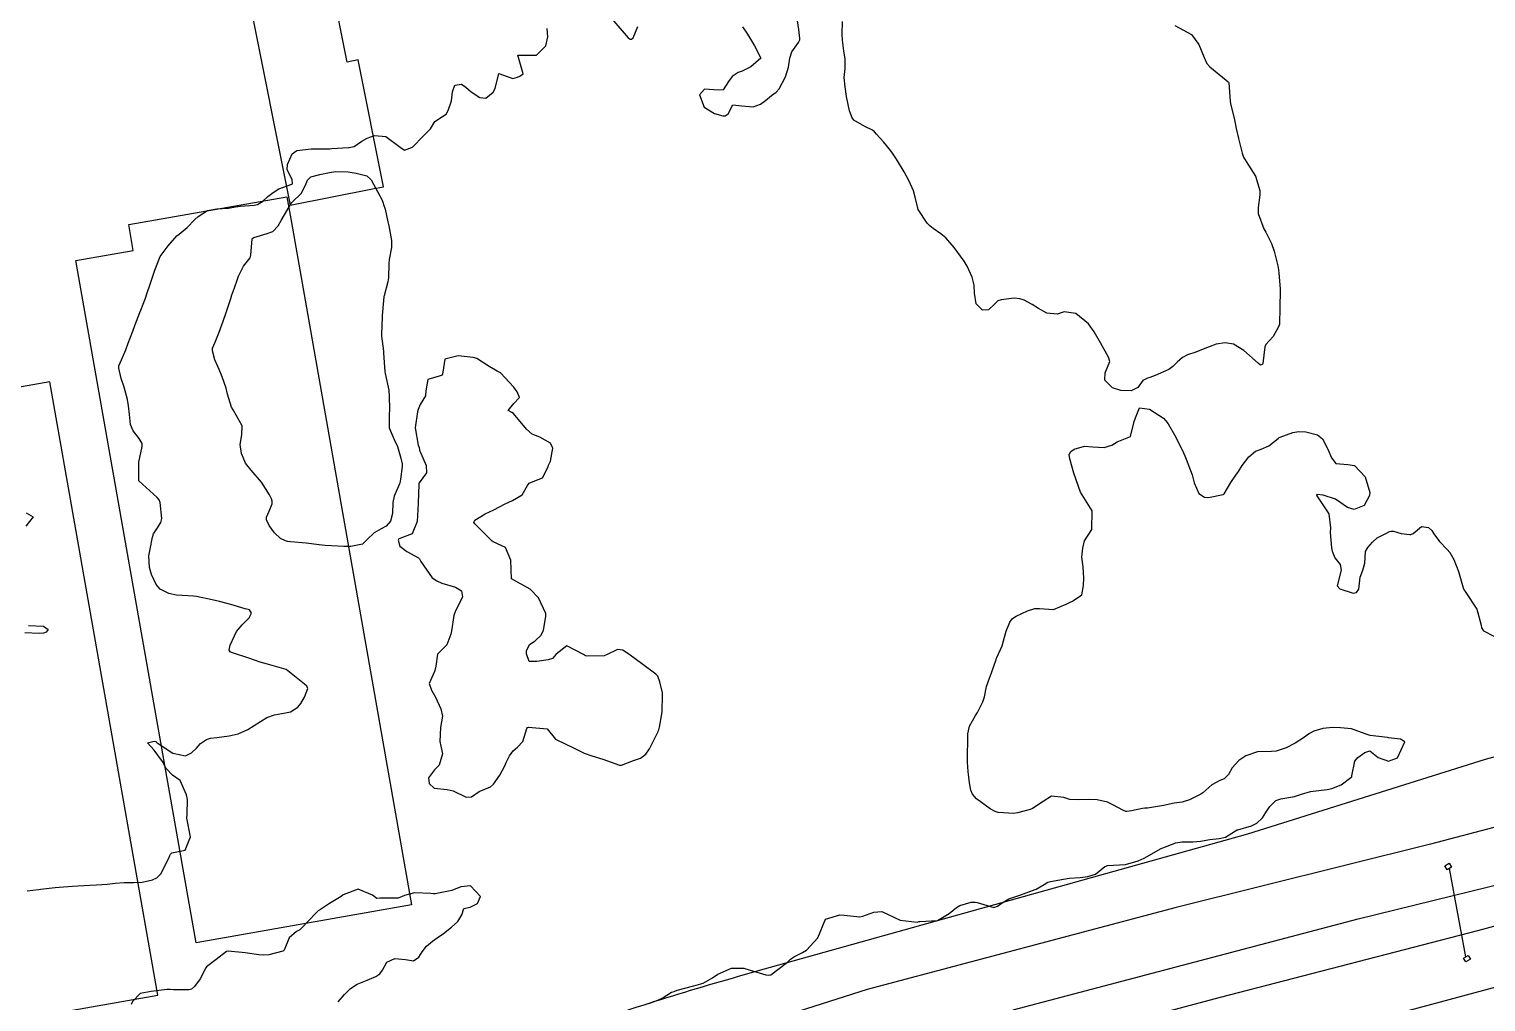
# Model space of a CAD drawing. Header units: metres. Extents: x 307586 to 320046, y 7427249 to 7434250.
# Drawn here: x 315696.3 to 315852.1, y 7432620.2 to 7432724.2 of the extents above; entities that cross this region are included whole.
import ezdxf

# ---------------------------------------------------------------- set-up
doc = ezdxf.new("R2010")
doc.units = ezdxf.units.M
doc.header["$MEASUREMENT"] = 0
for name, color, linetype in [('Curvas de Nivel 1m', 11, 'Continuous'), ('Divisa', 42, 'FENCELINE2'), ('Edificações', 30, 'Continuous'), ('Hidrografia', 140, 'Continuous'), ('Linha Férrea', 20, 'Continuous'), ('Portico', 45, 'Continuous')]:
    doc.layers.add(name, color=color, linetype=linetype)
doc.linetypes.add('FENCELINE2', pattern='A,0.25,-0.1,[132,ltypeshp.shx,S=0.1,R=0,X=-0.1,Y=0],-0.1,1', length=1.45)

msp = doc.modelspace()

# ---------------------------------------------------------------- linework, layer by layer
at = {"layer": 'Curvas de Nivel 1m', "flags": 128}
for points, elevation in [([(315696.11, 7432632.09), (315697.34, 7432632.25), (315697.53, 7432632.28), (315699.12, 7432632.47), (315699.53, 7432632.51), (315700.96, 7432632.6), (315701.53, 7432632.64), (315702.83, 7432632.71), (315703.53, 7432632.75), (315704.69, 7432632.83), (315705.54, 7432632.92), (315706.49, 7432633.01), (315707.54, 7432633.01), (315708.43, 7432633.05), (315709.54, 7432633.29), (315709.99, 7432633.48), (315710.41, 7432633.92), (315711.26, 7432635.6), (315711.39, 7432635.9), (315711.44, 7432636.03), (315711.58, 7432636.17), (315713.03, 7432636.44), (315713.6, 7432637.88), (315713.19, 7432639.88), (315713.24, 7432640.27), (315713.26, 7432641.88), (315713.17, 7432642.36), (315712.49, 7432643.89), (315711.68, 7432644.48), (315710.98, 7432645.2), (315710.59, 7432645.92), (315709.71, 7432647.16), (315708.99, 7432647.94), (315709.56, 7432648.09), (315709.72, 7432648.1), (315709.87, 7432648.07), (315710.04, 7432647.93), (315711.71, 7432646.81), (315713.04, 7432646.55), (315713.71, 7432646.85), (315714.22, 7432647.37), (315714.66, 7432647.87), (315715.3, 7432648.3), (315715.73, 7432648.42), (315716.4, 7432648.52), (315717.73, 7432648.67), (315718.68, 7432648.88), (315719.74, 7432649.36), (315720.39, 7432649.8), (315721.75, 7432650.65), (315722.59, 7432650.94), (315723.76, 7432651.13), (315724.27, 7432651.24), (315725.06, 7432651.75), (315725.38, 7432652.15), (315725.78, 7432652.8), (315726.14, 7432653.73), (315726.05, 7432653.99), (315725.8, 7432654.21), (315723.81, 7432655.76), (315721.82, 7432656.33), (315721.05, 7432656.57), (315719.83, 7432656.98), (315718.1, 7432657.57), (315717.84, 7432657.68), (315717.72, 7432657.83), (315717.85, 7432658.38), (315718.3, 7432659.39), (315718.51, 7432659.82), (315719.13, 7432660.56), (315719.88, 7432661.29), (315720.11, 7432661.81), (315719.89, 7432662.14), (315719.43, 7432662.27), (315717.9, 7432662.71), (315716.71, 7432663.04), (315715.9, 7432663.24), (315714.22, 7432663.57), (315713.91, 7432663.61), (315712.08, 7432663.72), (315711.91, 7432663.74), (315711.29, 7432663.91), (315710.36, 7432664.37), (315709.92, 7432664.87), (315709.43, 7432665.93), (315709.2, 7432666.68), (315709.15, 7432667.94), (315709.26, 7432668.64), (315709.51, 7432669.93), (315709.65, 7432670.27), (315709.99, 7432670.83), (315710.41, 7432671.51), (315710.52, 7432671.92), (315710.34, 7432673.62), (315710.23, 7432673.93), (315710.04, 7432674.16), (315708.05, 7432675.95), (315708.08, 7432677.95), (315708.43, 7432679.61), (315708.41, 7432679.95), (315708.11, 7432680.49), (315707.46, 7432681.3), (315707.17, 7432681.96), (315707.05, 7432683.05), (315706.97, 7432683.97), (315706.84, 7432684.65), (315706.48, 7432685.98), (315706.19, 7432686.89), (315705.92, 7432687.98), (315705.94, 7432688.25), (315706.21, 7432688.9), (315706.67, 7432689.97), (315706.94, 7432690.68), (315707.43, 7432691.96), (315707.65, 7432692.56), (315708.18, 7432693.95), (315708.28, 7432694.2), (315708.76, 7432695.48), (315708.92, 7432695.94), (315709.27, 7432696.97), (315709.6, 7432697.94), (315709.79, 7432698.47), (315710.34, 7432699.93), (315711.19, 7432701.09), (315711.9, 7432701.91), (315712.14, 7432702.14), (315712.37, 7432702.32), (315713.23, 7432703.05), (315714.06, 7432703.89), (315714.4, 7432704.23), (315715.42, 7432704.85), (315716.4, 7432705.03), (315717.67, 7432705.1), (315718.41, 7432705.23), (315718.91, 7432705.32), (315720.41, 7432705.42), (315720.74, 7432705.48), (315721.3, 7432705.8), (315721.86, 7432706.35), (315722.43, 7432706.79), (315723.03, 7432707.18), (315724.44, 7432707.68), (315724.49, 7432707.71), (315724.5, 7432707.76), (315724.45, 7432708.15), (315723.94, 7432709.25), (315723.98, 7432709.77), (315724.47, 7432710.91), (315724.96, 7432711.28), (315726.48, 7432711.44), (315728.21, 7432711.44), (315728.48, 7432711.46), (315728.71, 7432711.48), (315730.48, 7432711.59), (315730.57, 7432711.6), (315731.09, 7432711.68), (315731.91, 7432712.26), (315732.5, 7432712.59), (315733.28, 7432712.88), (315734.5, 7432712.75), (315736, 7432711.62), (315736.48, 7432711.32), (315737.32, 7432711.61), (315738.51, 7432712.84), (315738.88, 7432713.21), (315739.25, 7432713.58), (315739.73, 7432714.36), (315740.53, 7432714.9), (315740.92, 7432715.17), (315741.15, 7432715.56), (315741.52, 7432716.59), (315741.63, 7432717.56), (315741.88, 7432718.25), (315742.57, 7432718.36), (315743.05, 7432718.03), (315743.6, 7432717.53), (315744.55, 7432716.94), (315745.19, 7432716.88), (315745.98, 7432717.51), (315746.18, 7432717.89), (315746.58, 7432719.5), (315748.08, 7432718.98), (315748.58, 7432719.12), (315748.82, 7432719.22), (315749.18, 7432719.46), (315748.61, 7432721.47), (315750.61, 7432721.45), (315751.6, 7432722.47), (315751.8, 7432723.44), (315751.75, 7432724.33)], 731), ([(315758.65, 7432725.35), (315760.41, 7432723.33), (315760.63, 7432723.19), (315760.77, 7432723.19), (315760.94, 7432723.33), (315761.43, 7432724.54)], 731), ([(315772.65, 7432724.51), (315773.16, 7432723.7), (315773.49, 7432723.18), (315773.92, 7432722.46), (315774.61, 7432721.16), (315773.54, 7432720.23), (315772.59, 7432719.75), (315772.17, 7432719.61), (315771.52, 7432719.2), (315771.13, 7432718.65), (315770.57, 7432717.75), (315770.08, 7432717.71), (315768.57, 7432717.84), (315768.03, 7432717.24), (315768.54, 7432715.9), (315769.63, 7432715.22), (315770.53, 7432714.97), (315770.78, 7432714.96), (315771.1, 7432715.2), (315771.6, 7432716.15), (315772.55, 7432716.03), (315773.76, 7432715.95), (315774.55, 7432716.22), (315775.11, 7432716.6), (315775.75, 7432717.15), (315776.22, 7432717.49), (315776.57, 7432717.87), (315777.24, 7432719.13), (315777.56, 7432720.17), (315777.69, 7432721.13), (315777.91, 7432721.83), (315778.63, 7432722.83), (315778.76, 7432723.12), (315778.77, 7432723.25), (315778.64, 7432724.2), (315778.5, 7432725.12)], 731), ([(315818.89, 7432724.64), (315820.65, 7432723.67), (315821.43, 7432722.6), (315822.02, 7432721.2), (315822.29, 7432720.59), (315822.61, 7432720.22), (315824.35, 7432718.8), (315824.58, 7432718.61), (315824.63, 7432718.56), (315824.64, 7432718.5), (315824.79, 7432716.56), (315824.83, 7432716.28), (315825.24, 7432714.55), (315825.45, 7432713.63), (315825.68, 7432712.55), (315826.06, 7432710.98), (315826.22, 7432710.54), (315826.49, 7432710.09), (315827.51, 7432708.53), (315827.98, 7432707), (315827.97, 7432706.52), (315827.77, 7432705.19), (315827.8, 7432704.53), (315828.4, 7432702.91), (315828.6, 7432702.52), (315829.2, 7432701.32), (315829.5, 7432700.5), (315829.9, 7432698.95), (315829.98, 7432698.5), (315830.01, 7432698.17), (315830.13, 7432696.49), (315830.14, 7432696.31), (315830.11, 7432694.49), (315830.06, 7432692.71), (315830.01, 7432692.49), (315829.39, 7432691.37), (315828.62, 7432690.51), (315828.49, 7432690.26), (315828.3, 7432688.51), (315828.28, 7432688.45), (315828.22, 7432688.38), (315828.02, 7432688.32), (315827.79, 7432688.52), (315826.24, 7432689.9), (315825.16, 7432690.55), (315824.25, 7432690.69), (315823.31, 7432690.57), (315822.54, 7432690.29), (315822.25, 7432690.18), (315821.13, 7432689.71), (315820.23, 7432689.41), (315819.7, 7432689.15), (315819.11, 7432688.62), (315818.67, 7432688.17), (315818.22, 7432687.87), (315816.78, 7432687.22), (315816.21, 7432687.01), (315815.94, 7432686.93), (315815.46, 7432686.67), (315814.93, 7432685.94), (315814.19, 7432685.56), (315813.09, 7432685.6), (315812.19, 7432685.9), (315811.39, 7432686.72), (315811.42, 7432687.51), (315811.91, 7432688.71), (315811.78, 7432689.17), (315810.93, 7432690.72), (315810.26, 7432691.87), (315809.64, 7432692.74), (315808.29, 7432693.84), (315807.04, 7432694.02), (315806.29, 7432693.76), (315805.19, 7432693.89), (315804.3, 7432694.37), (315803.63, 7432694.81), (315802.75, 7432695.27), (315802.31, 7432695.4), (315801.68, 7432695.47), (315800.31, 7432695.3), (315799.96, 7432695.2), (315799.62, 7432694.86), (315798.93, 7432694.23), (315798.29, 7432694.18), (315797.62, 7432694.88), (315797.43, 7432696), (315797.41, 7432696.88), (315797.19, 7432697.74), (315796.68, 7432698.89), (315796.35, 7432699.44), (315795.28, 7432700.91), (315794.38, 7432701.94), (315793.83, 7432702.37), (315793.02, 7432702.94), (315792.67, 7432703.22), (315792.4, 7432703.49), (315791.43, 7432704.96), (315791.11, 7432706.29), (315790.94, 7432706.97), (315790.45, 7432708), (315789.93, 7432708.98), (315789.12, 7432710.35), (315788.69, 7432710.99), (315788.5, 7432711.25), (315787.7, 7432712.2), (315786.98, 7432713.01), (315786.75, 7432713.26), (315786.52, 7432713.44), (315785.72, 7432713.82), (315784.53, 7432714.51), (315784.33, 7432714.84), (315784.26, 7432715.04), (315784.09, 7432715.5), (315783.76, 7432717.05), (315783.6, 7432718.08), (315783.52, 7432719.06), (315783.61, 7432720.05), (315783.62, 7432721.05), (315783.48, 7432721.92), (315783.32, 7432723.06), (315783.29, 7432723.71), (315783.34, 7432725.06)], 732), ([(315762.61, 7432620.07), (315763.4, 7432620.34), (315764.05, 7432620.62), (315765.04, 7432621.26), (315765.32, 7432621.35), (315765.41, 7432621.39), (315765.64, 7432621.48), (315767.42, 7432621.96), (315768.41, 7432622.23), (315769.43, 7432622.79), (315770.01, 7432623.2), (315771.44, 7432623.83), (315772.79, 7432623.82), (315773.44, 7432623.64), (315775.13, 7432623.14), (315775.43, 7432623.1), (315775.67, 7432623.14), (315777.45, 7432624.49), (315777.78, 7432624.79), (315778.18, 7432625.1), (315779.05, 7432625.51), (315779.47, 7432625.75), (315780.69, 7432627.07), (315781.5, 7432629.06), (315783.03, 7432629.53), (315783.51, 7432629.49), (315785.19, 7432629.34), (315785.51, 7432629.39), (315786.69, 7432629.83), (315787.52, 7432629.89), (315789.5, 7432628.97), (315791.33, 7432628.77), (315791.5, 7432628.81), (315791.61, 7432628.83), (315793.5, 7432628.92), (315794.73, 7432629.69), (315795.52, 7432630.31), (315795.89, 7432630.53), (315797.08, 7432630.88), (315797.53, 7432630.9), (315797.72, 7432630.87), (315799.53, 7432630.34), (315799.92, 7432630.45), (315800.41, 7432630.84), (315801.12, 7432631.26), (315801.54, 7432631.39), (315802.39, 7432631.67), (315803.55, 7432632.11), (315804.04, 7432632.3), (315804.89, 7432632.79), (315805.3, 7432633.04), (315805.56, 7432633.12), (315806.96, 7432633.36), (315807.56, 7432633.46), (315808.75, 7432633.55), (315809.57, 7432633.63), (315810.39, 7432633.9), (315811.38, 7432634.71), (315811.53, 7432634.76), (315811.58, 7432634.78), (315811.67, 7432634.8), (315813.59, 7432634.93), (315814.96, 7432635.3), (315815.59, 7432635.59), (315817.43, 7432636.63), (315817.6, 7432636.72), (315818.99, 7432637.23), (315819.61, 7432637.34), (315820.85, 7432637.36), (315821.61, 7432637.41), (315822.62, 7432637.58), (315823.61, 7432637.71), (315824.31, 7432637.86), (315825.35, 7432638.54), (315825.54, 7432638.62), (315825.62, 7432638.64), (315827.09, 7432639.06), (315827.64, 7432639.36), (315828.25, 7432639.9), (315828.62, 7432640.5), (315829.02, 7432641.14), (315829.67, 7432641.76), (315830.2, 7432641.95), (315831.67, 7432642.21), (315832.41, 7432642.46), (315833.4, 7432642.72), (315833.68, 7432642.76), (315835.16, 7432642.94), (315835.68, 7432643.05), (315836.65, 7432643.44), (315837.7, 7432644.21), (315837.79, 7432644.3), (315837.82, 7432644.39), (315838.13, 7432645.98), (315838.46, 7432646.38), (315839.21, 7432646.9), (315839.73, 7432647.06), (315840.64, 7432646.36), (315841.72, 7432645.98), (315842.69, 7432646.34), (315843.47, 7432648.05), (315843.01, 7432648.33), (315841.74, 7432648.47), (315841.61, 7432648.49), (315839.75, 7432648.72), (315839.24, 7432648.89), (315837.76, 7432649.43), (315836.61, 7432649.55), (315835.76, 7432649.56), (315834.71, 7432649.48), (315833.75, 7432649.18), (315833.28, 7432648.92), (315832.62, 7432648.46), (315831.74, 7432647.89), (315830.8, 7432647.41), (315829.73, 7432647.05), (315829.2, 7432647.02), (315827.73, 7432646.97), (315826.47, 7432646.53), (315825.72, 7432646.05), (315825, 7432645.26), (315824.63, 7432644.55), (315824.15, 7432644.1), (315823.69, 7432643.9), (315822.82, 7432643.44), (315821.86, 7432642.59), (315821.67, 7432642.45), (315820.44, 7432641.83), (315819.66, 7432641.6), (315818.8, 7432641.48), (315817.66, 7432641.24), (315815.96, 7432640.96), (315815.66, 7432640.93), (315815.41, 7432640.91), (315814.25, 7432640.67), (315813.75, 7432640.58), (315813.65, 7432640.58), (315813.39, 7432640.68), (315812.26, 7432641.3), (315811.66, 7432641.57), (315810.56, 7432641.82), (315809.66, 7432641.87), (315808.55, 7432641.85), (315807.66, 7432641.89), (315807.01, 7432642.1), (315805.67, 7432642.24), (315804.8, 7432641.65), (315803.65, 7432640.9), (315803.39, 7432640.8), (315802.04, 7432640.43), (315801.65, 7432640.37), (315799.99, 7432640.5), (315799.65, 7432640.59), (315799.14, 7432640.86), (315797.66, 7432641.96), (315797.25, 7432642.46), (315797.07, 7432642.88), (315796.92, 7432643.65), (315796.77, 7432644.88), (315796.71, 7432645.88), (315796.71, 7432646.89), (315796.73, 7432647.88), (315796.72, 7432648.89), (315796.91, 7432649.73), (315797.57, 7432650.87), (315797.78, 7432651.19), (315798.34, 7432652.31), (315798.5, 7432652.86), (315798.73, 7432653.94), (315799.05, 7432654.86), (315799.27, 7432655.42), (315799.75, 7432656.85), (315799.78, 7432656.91), (315799.85, 7432657.07), (315800.39, 7432658.31), (315800.56, 7432658.84), (315800.84, 7432659.88), (315801.23, 7432660.84), (315801.5, 7432661.23), (315801.9, 7432661.47), (315803.13, 7432662.04), (315803.91, 7432662.3), (315804.41, 7432662.29), (315805.91, 7432662.2), (315807.26, 7432662.76), (315807.68, 7432662.99), (315807.92, 7432663.08), (315808.92, 7432663.75), (315809.1, 7432664.74), (315809.15, 7432665.54), (315809.06, 7432666.74), (315808.94, 7432667.78), (315809.02, 7432668.74), (315809.21, 7432669.52), (315810.01, 7432670.73), (315810.03, 7432672.73), (315808.8, 7432674.74), (315808.08, 7432676.75), (315807.63, 7432678.29), (315807.58, 7432678.76), (315807.76, 7432679.1), (315808.11, 7432679.33), (315809.2, 7432679.65), (315810.12, 7432679.59), (315811.32, 7432679.51), (315812.12, 7432679.77), (315812.72, 7432680.11), (315814.13, 7432680.68), (315814.54, 7432682.29), (315814.65, 7432682.68), (315815.1, 7432683.74), (315816.17, 7432683.62), (315817.65, 7432682.64), (315817.9, 7432682.38), (315818.15, 7432682.03), (315818.99, 7432680.62), (315819.79, 7432678.93), (315819.94, 7432678.61), (315820.1, 7432678.25), (315820.72, 7432676.6), (315820.95, 7432675.72), (315821.44, 7432674.6), (315822.06, 7432674.19), (315822.49, 7432674.15), (315824.06, 7432674.5), (315824.1, 7432674.52), (315824.14, 7432674.56), (315824.85, 7432675.78), (315825.4, 7432676.55), (315825.67, 7432676.96), (315826.09, 7432677.6), (315826.8, 7432678.53), (315827.52, 7432679.11), (315828.12, 7432679.35), (315828.92, 7432679.7), (315829.92, 7432680.49), (315830.04, 7432680.58), (315830.13, 7432680.62), (315831.49, 7432681.13), (315832.14, 7432681.24), (315832.88, 7432681.2), (315834.14, 7432680.88), (315834.68, 7432680.43), (315835.23, 7432679.32), (315835.62, 7432678.42), (315836.1, 7432677.81), (315837.39, 7432677.7), (315838.09, 7432677.57), (315839.22, 7432676.38), (315839.73, 7432674.71), (315839.7, 7432674.37), (315839.12, 7432673.3), (315838.04, 7432672.89), (315837.33, 7432673.11), (315836.06, 7432673.97), (315834.73, 7432674.43), (315834.06, 7432674.48), (315834.02, 7432674.44), (315834.06, 7432674.36), (315835.35, 7432672.43), (315835.53, 7432670.91), (315835.48, 7432670.43), (315835.64, 7432668.78), (315835.71, 7432668.42), (315835.98, 7432667.73), (315836.56, 7432667), (315836.65, 7432666.41), (315836.25, 7432664.72), (315836.51, 7432664.41), (315837.94, 7432663.92), (315838.32, 7432664.01), (315838.54, 7432664.38), (315838.71, 7432665.63), (315838.99, 7432666.38), (315839.19, 7432667.16), (315839.28, 7432668.38), (315839.53, 7432668.83), (315840, 7432669.38), (315840.52, 7432669.85), (315841.51, 7432670.35), (315841.85, 7432670.52), (315842.02, 7432670.58), (315842.25, 7432670.58), (315843.09, 7432670.33), (315844.01, 7432670.2), (315844.12, 7432670.21), (315844.38, 7432670.32), (315845.27, 7432671.06), (315846.02, 7432670.97), (315846.37, 7432670.65), (315846.59, 7432670.29), (315847.2, 7432669.47), (315848, 7432668.62), (315848.28, 7432668.27), (315848.7, 7432667.54), (315849.22, 7432666.26), (315849.7, 7432664.5), (315849.83, 7432664.25), (315849.94, 7432664.1), (315851.17, 7432662.24), (315851.63, 7432660.5), (315851.67, 7432660.23), (315851.89, 7432659.91), (315853.01, 7432659.34)], 732), ([(315696.01, 7432672.54), (315696.75, 7432672.09), (315695.99, 7432671.1)], 731), ([(315696.26, 7432660.48), (315697.87, 7432660.39), (315698.37, 7432660.06), (315698.17, 7432659.75), (315697.86, 7432659.67), (315697.42, 7432659.64), (315695.86, 7432659.7)], 731), ([(315729.39, 7432620.22), (315730.06, 7432621.03), (315730.72, 7432621.67), (315731.42, 7432622.12), (315732.5, 7432622.57), (315733.43, 7432622.93), (315733.84, 7432623.22), (315734.11, 7432623.63), (315734.6, 7432624.47), (315735.45, 7432624.86), (315736.59, 7432624.75), (315737.44, 7432624.63), (315738.03, 7432625), (315738.38, 7432625.58), (315738.85, 7432626.19), (315739.47, 7432626.74), (315739.97, 7432627.07), (315740.64, 7432627.55), (315741.49, 7432628.23), (315742.2, 7432628.83), (315742.6, 7432629.53), (315742.84, 7432630.2), (315743.52, 7432630.35), (315744.29, 7432630.74), (315744.61, 7432631.51), (315743.54, 7432632.65), (315742.52, 7432632.55), (315741.54, 7432632.14), (315739.76, 7432631.8), (315739.54, 7432631.8), (315739.28, 7432631.83), (315737.54, 7432631.91), (315736.47, 7432631.61), (315735.81, 7432631.33), (315735.53, 7432631.31), (315733.85, 7432631.31), (315733.53, 7432631.28), (315733.07, 7432631.64), (315731.54, 7432632.28), (315729.92, 7432631.68), (315729.71, 7432631.51), (315729.53, 7432631.4), (315728.46, 7432630.76), (315727.51, 7432630.12), (315727.26, 7432629.96), (315726.98, 7432629.72), (315725.49, 7432628.14), (315725.28, 7432627.94), (315724.92, 7432627.75), (315724.14, 7432627.09), (315723.6, 7432625.76), (315723.52, 7432625.69), (315723.45, 7432625.67), (315721.96, 7432625.26), (315721.45, 7432625.22), (315720.91, 7432625.25), (315719.45, 7432625.47), (315717.61, 7432625.67), (315717.45, 7432625.63), (315716.34, 7432624.75), (315715.44, 7432624.1), (315715.3, 7432623.99), (315715.24, 7432623.86), (315714.61, 7432622.68), (315714.03, 7432621.87), (315713.69, 7432621.59), (315713.4, 7432621.52), (315711.78, 7432621.52), (315711.4, 7432621.57), (315711.05, 7432621.56), (315709.4, 7432621.35), (315708.2, 7432621.14), (315707.39, 7432620.28), (315707.23, 7432619.95)], 731)]:
    msp.add_lwpolyline(points, dxfattribs=dict(at, elevation=elevation))
for points, elevation in [([(315731.3, 7432708.84), (315732.45, 7432708.57), (315732.9, 7432708.12), (315733.17, 7432707.66), (315734.1, 7432705.96), (315734.21, 7432705.64), (315734.24, 7432705.48), (315734.41, 7432705), (315734.71, 7432703.64), (315734.8, 7432703.22), (315735.1, 7432701.63), (315735.08, 7432700.91), (315734.85, 7432699.63), (315734.81, 7432699.17), (315734.77, 7432697.64), (315734.71, 7432697.24), (315734.29, 7432695.74), (315734.28, 7432695.66), (315734.27, 7432695.64), (315734.27, 7432695.62), (315734.1, 7432693.64), (315734.09, 7432693.46), (315734.01, 7432691.64), (315734.02, 7432691.42), (315734.22, 7432689.81), (315734.25, 7432689.64), (315734.25, 7432689.61), (315734.38, 7432687.64), (315734.41, 7432687.43), (315734.79, 7432685.63), (315734.83, 7432684.97), (315734.87, 7432683.63), (315734.84, 7432682.94), (315734.85, 7432681.63), (315735.36, 7432680.38), (315735.73, 7432679.62), (315736.09, 7432678.38), (315736.22, 7432677.76), (315736.24, 7432677.62), (315736.23, 7432677.47), (315736.06, 7432676.12), (315735.99, 7432675.69), (315735.96, 7432675.62), (315735.36, 7432674.31), (315735.23, 7432673.63), (315735.2, 7432672.45), (315735, 7432671.63), (315734.53, 7432671.11), (315734, 7432670.81), (315733.24, 7432670.4), (315732.5, 7432669.66), (315731.98, 7432669.16), (315730.75, 7432668.91), (315729.98, 7432668.94), (315728.68, 7432669), (315727.98, 7432669.05), (315727.37, 7432669.11), (315725.98, 7432669.28), (315724.29, 7432669.44), (315723.98, 7432669.47), (315723.74, 7432669.52), (315723.22, 7432669.77), (315722.59, 7432670.38), (315722, 7432671.18), (315721.71, 7432671.79), (315721.73, 7432672.07), (315722.02, 7432672.71), (315722.33, 7432673.48), (315722.33, 7432673.79), (315722.26, 7432674.01), (315722.04, 7432674.44), (315721.19, 7432675.8), (315720.07, 7432677.08), (315719.47, 7432677.82), (315719.03, 7432678.88), (315718.91, 7432679.82), (315719.09, 7432680.85), (315719.1, 7432681.82), (315718.15, 7432683.53), (315717.97, 7432683.83), (315717.55, 7432685.22), (315717.39, 7432685.84), (315716.96, 7432687.08), (315716.65, 7432687.85), (315716.52, 7432688.17), (315716.21, 7432688.9), (315715.94, 7432689.86), (315715.96, 7432690.12), (315716.23, 7432690.76), (315716.67, 7432691.85), (315717.09, 7432693.02), (315717.36, 7432693.84), (315717.89, 7432695.44), (315718.02, 7432695.83), (315718.1, 7432696.03), (315718.3, 7432696.58), (315718.63, 7432697.51), (315718.74, 7432697.83), (315719.26, 7432698.89), (315719.96, 7432699.81), (315720.06, 7432700.09), (315720.2, 7432701.81), (315720.26, 7432701.91), (315720.37, 7432701.97), (315721.78, 7432702.39), (315722.38, 7432702.62), (315722.97, 7432703.2), (315723.29, 7432703.78), (315724.41, 7432705.68), (315724.44, 7432705.73), (315724.47, 7432705.76), (315725.46, 7432706.72), (315725.96, 7432707.74), (315726.09, 7432708.1), (315726.45, 7432708.44), (315727.42, 7432708.7), (315728.46, 7432708.92), (315729.13, 7432709.03), (315730.46, 7432708.98)], 732), ([(315746.75, 7432687.49), (315746.4, 7432687.69), (315746.21, 7432687.78), (315745.54, 7432688.17), (315744.22, 7432689.02), (315743.84, 7432689.14), (315742.22, 7432689.31), (315740.81, 7432688.97), (315740.59, 7432687.57), (315740.52, 7432687.25), (315740.2, 7432687.15), (315738.98, 7432686.79), (315738.77, 7432685.58), (315738.71, 7432685.04), (315738.16, 7432684.12), (315737.95, 7432683.59), (315737.88, 7432683.32), (315737.61, 7432681.6), (315737.93, 7432679.77), (315738.03, 7432679.59), (315738.04, 7432679.53), (315738.1, 7432679.24), (315738.78, 7432677.58), (315738.85, 7432676.81), (315738.05, 7432675.72), (315738.03, 7432675.61), (315738.03, 7432675.59), (315738.03, 7432675.57), (315737.95, 7432673.59), (315737.95, 7432673.51), (315737.83, 7432671.59), (315737.31, 7432670.28), (315735.99, 7432669.78), (315735.87, 7432669.73), (315735.79, 7432669.62), (315735.98, 7432668.97), (315736.74, 7432668.38), (315737.96, 7432667.72), (315738.08, 7432667.59), (315738.22, 7432667.32), (315739.45, 7432665.57), (315739.93, 7432665.25), (315740.49, 7432665), (315741.92, 7432664.59), (315742.56, 7432664.18), (315742.68, 7432663.54), (315741.9, 7432661.93), (315741.78, 7432661.66), (315741.76, 7432661.55), (315741.51, 7432659.91), (315741.45, 7432659.55), (315741, 7432658.41), (315740.14, 7432657.57), (315740, 7432657.41), (315739.82, 7432656.13), (315739.72, 7432655.67), (315739.68, 7432655.57), (315739.12, 7432654.26), (315739.36, 7432653.57), (315739.79, 7432652.81), (315740.38, 7432651.56), (315740.53, 7432650.79), (315740.33, 7432649.56), (315740.25, 7432648.09), (315740.36, 7432647.56), (315740.53, 7432646.74), (315740.18, 7432645.56), (315739.69, 7432645.06), (315739.06, 7432644.2), (315739.13, 7432643.58), (315739.67, 7432643.08), (315741.05, 7432642.93), (315741.67, 7432642.81), (315743.07, 7432642.11), (315743.66, 7432642.17), (315744.46, 7432642.72), (315745.67, 7432643.22), (315745.99, 7432643.5), (315746.66, 7432644.46), (315747.2, 7432645.48), (315747.34, 7432645.83), (315747.71, 7432646.54), (315748.11, 7432647.08), (315748.56, 7432647.46), (315749.12, 7432648.07), (315749.58, 7432649.45), (315749.63, 7432649.57), (315749.75, 7432649.61), (315751.74, 7432649.43), (315752.62, 7432648.31), (315753.73, 7432647.79), (315754.54, 7432647.39), (315755.71, 7432646.83), (315756.53, 7432646.55), (315757.71, 7432646.18), (315759.47, 7432645.56), (315759.7, 7432645.54), (315760.99, 7432646.03), (315761.71, 7432646.28), (315762.29, 7432646.72), (315762.7, 7432647.3), (315763.6, 7432649.15), (315763.66, 7432649.28), (315763.68, 7432649.34), (315763.75, 7432649.62), (315764.02, 7432651.03), (315764.04, 7432651.28), (315764.07, 7432653), (315764.07, 7432653.28), (315763.8, 7432654.45), (315763.58, 7432655.05), (315763.38, 7432655.29), (315761.83, 7432656.42), (315760.61, 7432657.32), (315759.85, 7432657.84), (315759.28, 7432657.9), (315758.1, 7432657.35), (315757.92, 7432657.27), (315757.84, 7432657.25), (315756.01, 7432657.2), (315755.84, 7432657.24), (315755.64, 7432657.38), (315753.85, 7432658.29), (315752.69, 7432657.42), (315752.31, 7432656.95), (315751.83, 7432656.82), (315750.63, 7432656.64), (315749.83, 7432656.62), (315749.53, 7432657.45), (315749.52, 7432657.78), (315749.85, 7432658.44), (315750.45, 7432658.85), (315751.08, 7432659.44), (315751.33, 7432659.98), (315751.61, 7432661.43), (315751.58, 7432661.75), (315750.8, 7432663.44), (315749.92, 7432664.36), (315747.93, 7432665.47), (315747.87, 7432667.47), (315747.3, 7432668.81), (315745.98, 7432669.44), (315745.86, 7432669.5), (315744.01, 7432671.34), (315743.9, 7432671.52), (315744.02, 7432671.75), (315745.11, 7432672.42), (315746.03, 7432672.83), (315747.25, 7432673.48), (315748.04, 7432673.85), (315749.05, 7432674.46), (315749.64, 7432675.45), (315749.8, 7432675.71), (315750.06, 7432675.82), (315751.24, 7432676.26), (315751.85, 7432677.43), (315751.89, 7432677.63), (315752.09, 7432678.05), (315752.35, 7432679.43), (315752.11, 7432679.99), (315750.96, 7432680.6), (315750.13, 7432680.94), (315749.52, 7432681.46), (315748.15, 7432683.13), (315747.95, 7432683.27), (315747.58, 7432683.48), (315748.16, 7432684.22), (315748.78, 7432684.85), (315748.52, 7432685.47), (315748.18, 7432685.98)], 731)]:
    msp.add_lwpolyline(points, close=True, dxfattribs=dict(at, elevation=elevation))
at = {"layer": 'Divisa'}
msp.add_lwpolyline([(315753.8, 7432617.17, -0.015065), (315774.11, 7432623.51), (315826.69, 7432638.19), (315852.12, 7432646.18), (315869.6, 7432650.91)], format="xyb", dxfattribs=at)
at = {"layer": 'Edificações'}
for points in [[(315730.36, 7432720.72), (315728.64, 7432729.35), (315719.83, 7432727.59), (315724.24, 7432705.41), (315733.05, 7432707.16), (315734.24, 7432707.39), (315731.54, 7432720.96)], [(315724.4, 7432703.56), (315737.24, 7432630.61), (315714.18, 7432626.55), (315701.34, 7432699.5), (315707.47, 7432700.58), (315706.98, 7432703.35), (315723.91, 7432706.33)], [(315698.54, 7432686.52), (315683.74, 7432683.92), (315695.29, 7432618.34), (315710.08, 7432620.95)]]:
    msp.add_lwpolyline(points, close=True, dxfattribs=at)
at = {"layer": 'Hidrografia'}
msp.add_lwpolyline([(315840.27, 7432618.34), (315860.82, 7432623.88)], dxfattribs=at)
at = {"layer": 'Linha Férrea'}
for points in [[(315882.81, 7432646.73), (315846.21, 7432637.08), (315819.01, 7432630.33), (315785.95, 7432621.56), (315761.46, 7432613.76)], [(315801.57, 7432619.37), (315838.47, 7432629.12), (315860.54, 7432634.54)], [(315800.46, 7432614.54), (315823.76, 7432620.73), (315851.27, 7432627.88), (315870.98, 7432633.19)]]:
    msp.add_lwpolyline(points, dxfattribs=at)
at = {"layer": 'Portico'}
for points in [[(315848.47, 7432634.65), (315848, 7432634.36), (315847.75, 7432634.77), (315848.22, 7432635.06)], [(315850.49, 7432624.79), (315850.01, 7432624.5), (315849.76, 7432624.91), (315850.24, 7432625.2)]]:
    msp.add_lwpolyline(points, close=True, dxfattribs=at)
msp.add_lwpolyline([(315850, 7432625.06), (315848.24, 7432634.5)], dxfattribs=at)

doc.saveas('drawing.dxf')
